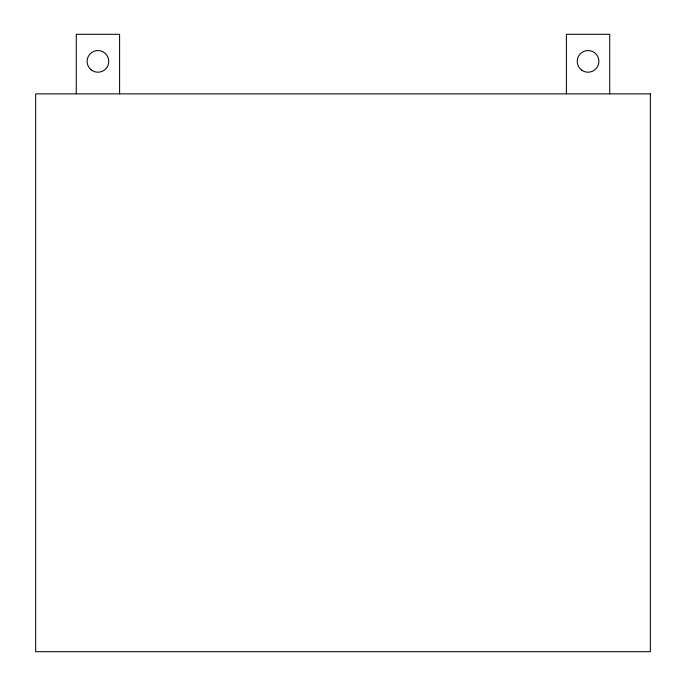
<?xml version="1.0" encoding="UTF-8"?>
<svg xmlns="http://www.w3.org/2000/svg" width="686" height="686" viewBox="0 0 686 686"><rect width="100%" height="100%" fill="white"/><g stroke="black" fill="none" stroke-linecap="round" stroke-linejoin="round"><path stroke-width="1.03" d="M609.725 93.871L609.725 34.3L566.404 34.3L566.404 93.871M119.596 93.871L119.596 34.3L76.275 34.3L76.275 93.871M650.345 93.871L35.655 93.871L35.655 651.7L650.345 651.7L650.345 93.871M581.677 70.126A10.83 10.83 0 0 0 598.835 62.537A10.83 10.83 0 0 0 583.683 51.476A10.83 10.83 0 0 0 581.677 70.126M91.135 69.809A10.83 10.83 0 0 0 108.637 63.052A10.83 10.83 0 0 0 94.033 51.279A10.83 10.83 0 0 0 91.135 69.809"/></g></svg>
